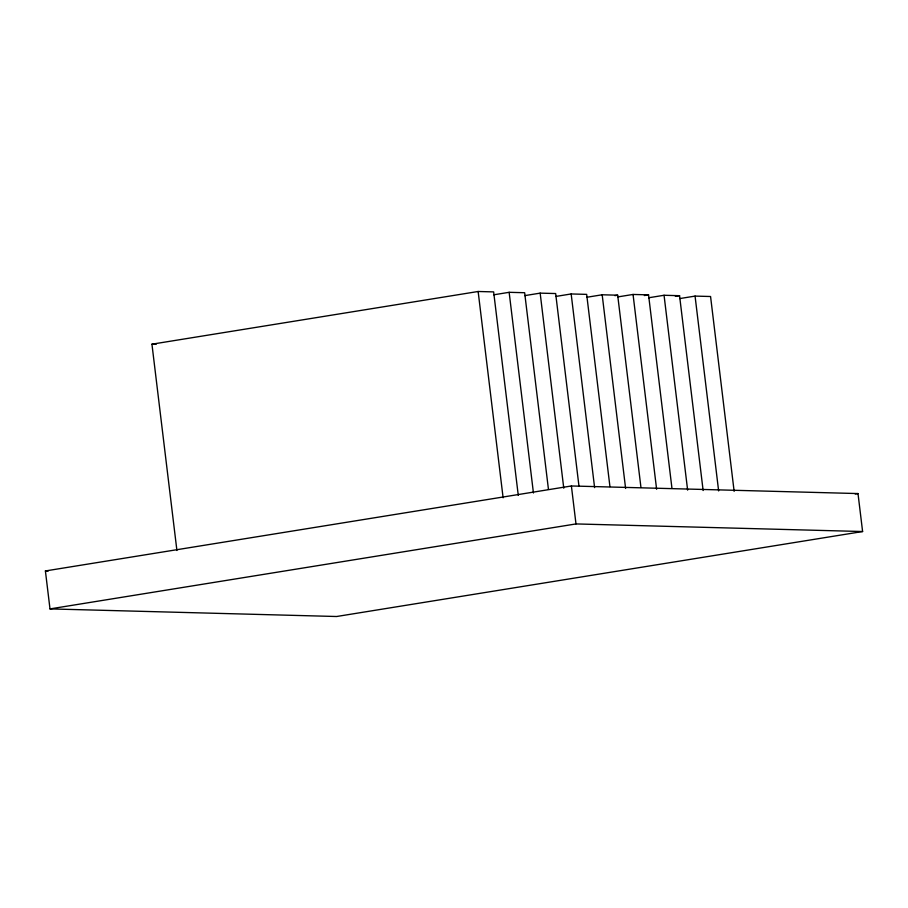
<?xml version="1.0" encoding="UTF-8"?>
<svg xmlns="http://www.w3.org/2000/svg" width="908" height="908" viewBox="0 0 908 908"><rect width="100%" height="100%" fill="white"/><g stroke="black" fill="none" stroke-linecap="round" stroke-linejoin="round"><path stroke-width="1.36" d="M176.912 550.486L151.942 344.189L478.141 291.491L493.646 291.899L518.275 495.393M493.748 294.805L509.15 292.308L524.654 292.728L548.432 489.196M524.756 295.622L540.158 293.136L555.662 293.545L578.929 485.814M555.764 296.451L571.166 293.954L586.67 294.374L609.938 486.631M586.772 297.268L602.174 294.782L617.678 295.191L640.946 487.46M614.886 295.645L617.678 295.191M617.644 296.939L633.046 294.453L648.55 294.862L671.954 488.3M644.351 295.543L648.55 294.862M648.653 297.767L664.054 295.27L679.559 295.69L703.133 490.524M675.359 296.36L679.559 295.69M679.661 298.584L695.063 296.099L710.567 296.507L734.141 491.353M45.4 570.95L571.393 485.973L858.003 493.566L862.6 531.532L336.607 616.509L49.997 608.905L45.4 570.95L48.226 571.019M49.997 608.905L575.99 523.927L862.6 531.532M855.211 494.02L858.003 493.566M151.942 344.189L156.176 344.302M695.063 296.099L718.637 490.933M664.054 295.27L687.628 490.116M633.046 294.453L656.62 489.287M602.174 294.782L625.612 488.447M571.166 293.954L594.604 487.63M571.393 485.973L575.99 523.927M540.158 293.136L563.766 488.209M509.15 292.308L533.439 492.999M478.141 291.491L503.111 497.788"/></g></svg>
